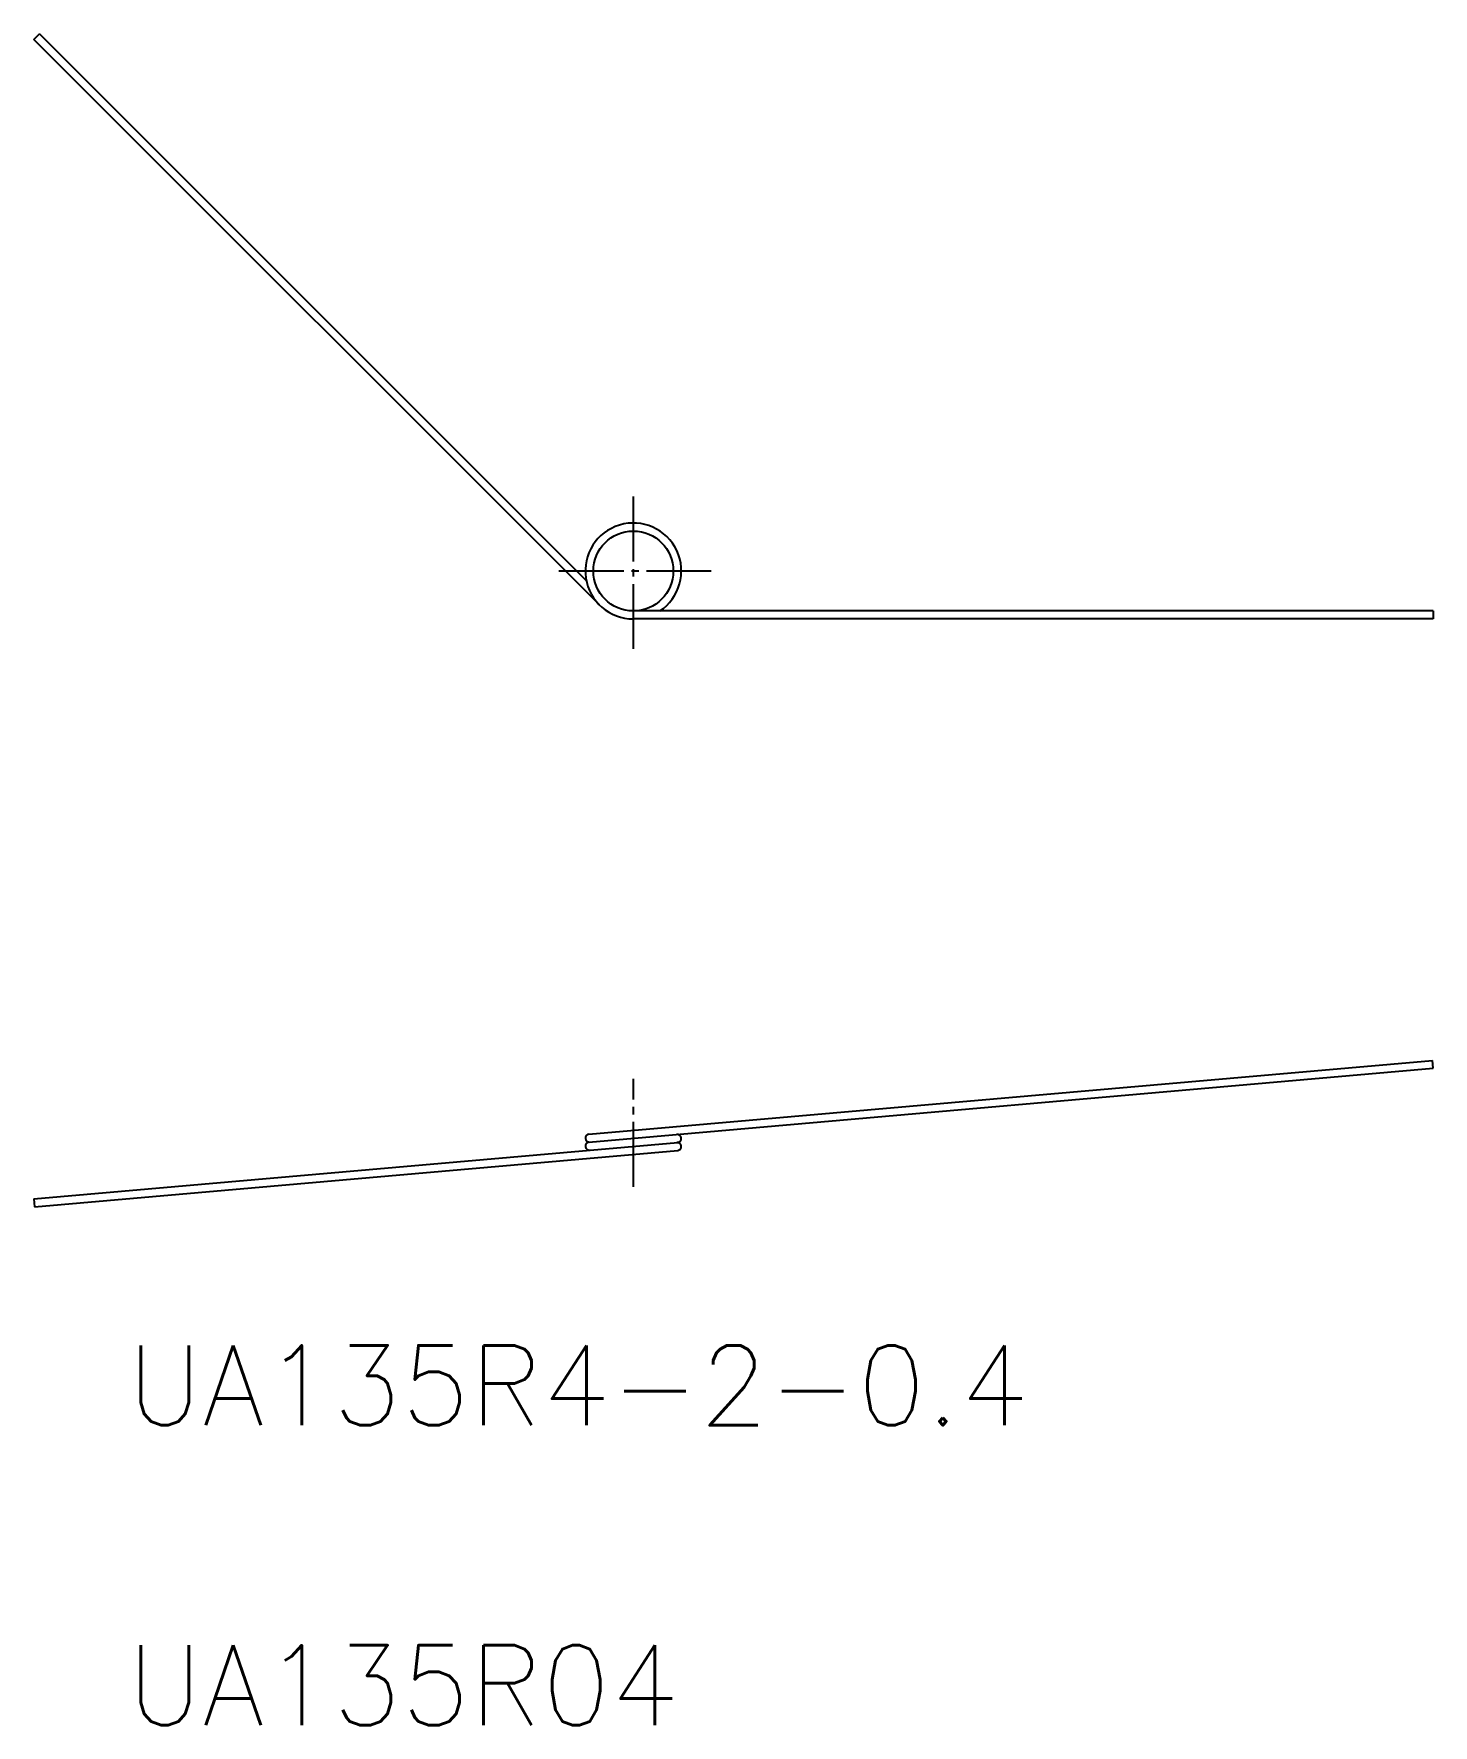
# Model space of a CAD drawing. Extents: x 107.5 to 177.5, y 23 to 107.6.
import ezdxf

# ---------------------------------------------------------------- set-up
doc = ezdxf.new("R2010")
doc.units = 0
doc.header["$LTSCALE"] = 0.25
doc.linetypes.add('CENTER', pattern=[17.5, 13, -1.5, 1.5, -1.5])
doc.layers.get('0').update_dxf_attribs({"linetype": 'CONTINUOUS'})
doc.layers.add('CENTER', color=1, linetype='CENTER')
doc.styles.get("Standard").update_dxf_attribs({"font": 'txt.shx'})

msp = doc.modelspace()

# ---------------------------------------------------------------- linework, layer by layer
at = {"color": 7, "linetype": 'CONTINUOUS'}
for p, q in [((107.541, 107.337), (107.824, 107.619)), ((135.17, 80.273), (107.824, 107.619)), ((135.826, 79.052), (107.541, 107.337)), ((177.523, 78.749), (137.523, 78.749)), ((177.523, 78.749), (177.523, 78.349)), ((177.523, 78.349), (137.523, 78.349)), ((135.305, 52.582), (177.488, 56.273)), ((135.305, 52.181), (177.523, 55.874)), ((177.523, 55.874), (177.488, 56.273)), ((107.541, 49.35), (139.74, 52.167)), ((107.576, 48.952), (139.74, 51.766)), ((107.541, 49.35), (107.576, 48.952))]:
    msp.add_line(p, q, dxfattribs=at)
msp.add_circle((137.523, 80.749), 2, dxfattribs=at)
for centre, radius, start, end in [((137.523, 80.749), 2.4, 303.55731, 270), ((135.323, 52.383), 0.2, 95, 275), ((139.723, 52.366), 0.2, 275, 95), ((135.323, 51.981), 0.2, 95, 275), ((139.723, 51.965), 0.2, 275, 95)]:
    msp.add_arc(centre, radius, start, end, dxfattribs=at)
at = {"layer": 'CENTER', "color": 1, "linetype": 'CENTER'}
for p, q in [((137.523, 76.849), (137.523, 84.649)), ((141.423, 80.749), (133.623, 80.749)), ((137.523, 49.944), (137.523, 55.344))]:
    msp.add_line(p, q, dxfattribs=at)

# ---------------------------------------------------------------- texts
for s, p in [('UA135R4-2-0.4', (112.201, 38.017)), ('UA135R04', (112.201, 23.017))]:
    msp.add_text(s, height=4).set_placement(p)

doc.saveas('drawing.dxf')
